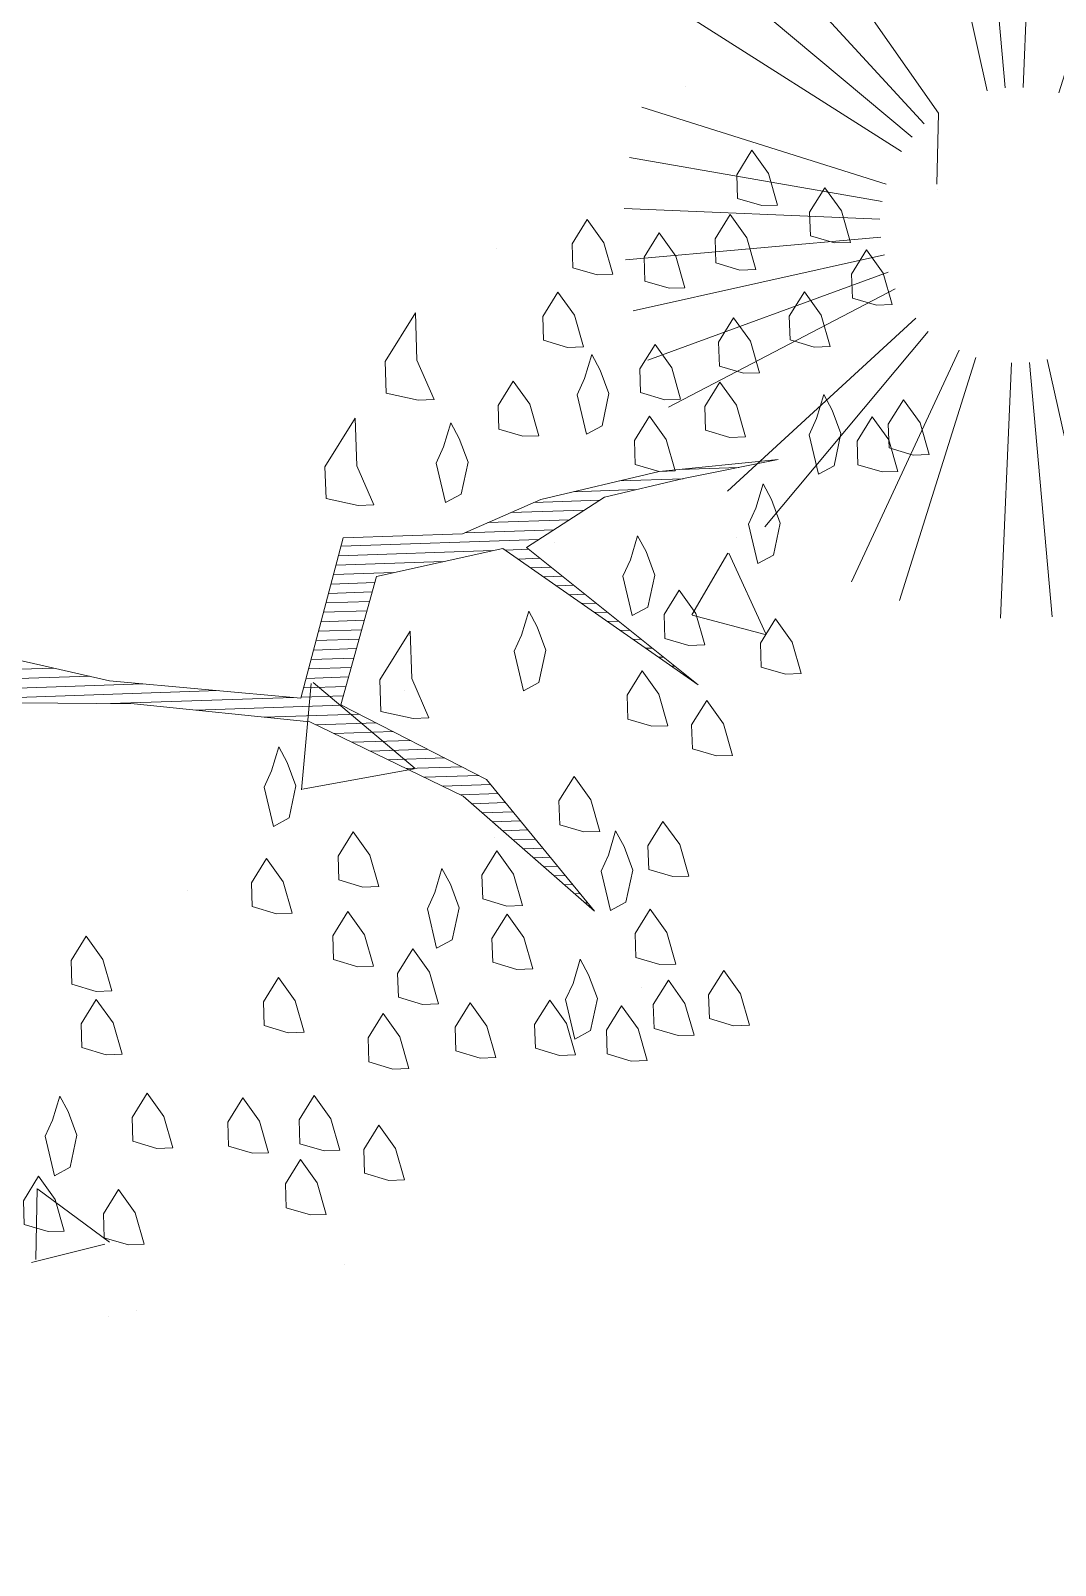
# Model space of a CAD drawing. Header units: millimetres. Extents: x 111 to 1506, y 14 to 566.
# Drawn here: x 242.101 to 242.864, y 89.433 to 90.575 of the extents above; entities that cross this region are included whole.
import ezdxf

# ---------------------------------------------------------------- set-up
doc = ezdxf.new("R2010")
doc.units = ezdxf.units.MM
for name, color, linetype, lineweight in [('ARBOLES', 78, 'Continuous', 5), ('G', 254, 'Continuous', 5), ('PALMERAS114', 114, 'Continuous', 5)]:
    doc.layers.add(name, color=color, linetype=linetype, lineweight=lineweight)
doc.styles.add('ATTR', font='romans.shx', dxfattribs={"width": 0.8, "height": 2.52})

# ---------------------------------------------------------------- blocks, each defined once
blk = doc.blocks.new('*X16')
at = {"color": 0}
for p, q in [((18.9759, 16.24), (19.0395, 16.24)), ((18.9115, 16.23), (18.9795, 16.23)), ((18.8191, 16.21), (18.8896, 16.21)), ((18.8615, 16.22), (18.9295, 16.22)), ((18.7691, 16.19), (18.8563, 16.19)), ((18.7941, 16.2), (18.873, 16.2)), ((18.7441, 16.18), (18.8396, 16.18)), ((18.6084, 16.16), (18.7734, 16.16)), ((18.6114, 16.17), (18.823, 16.17)), ((18.7869, 16.16), (18.812, 16.16)), ((18.6024, 16.14), (18.6667, 16.14)), ((18.6054, 16.15), (18.7201, 16.15)), ((18.8002, 16.15), (18.8237, 16.15)), ((18.8135, 16.14), (18.8354, 16.14)), ((18.5994, 16.13), (18.6461, 16.13)), ((18.8269, 16.13), (18.847, 16.13)), ((18.5934, 16.11), (18.6398, 16.11)), ((18.5964, 16.12), (18.6429, 16.12)), ((18.8402, 16.12), (18.8587, 16.12)), ((18.8535, 16.11), (18.8704, 16.11)), ((18.5904, 16.1), (18.6367, 16.1)), ((18.8669, 16.1), (18.882, 16.1)), ((18.5844, 16.08), (18.6304, 16.08)), ((18.5874, 16.09), (18.6336, 16.09)), ((18.8802, 16.09), (18.8937, 16.09)), ((18.8935, 16.08), (18.9054, 16.08)), ((18.5784, 16.06), (18.6242, 16.06)), ((18.5814, 16.07), (18.6273, 16.07)), ((18.9069, 16.07), (18.917, 16.07)), ((18.9202, 16.06), (18.9287, 16.06)), ((18.1497, 16.05), (18.2999, 16.05)), ((18.5754, 16.05), (18.6211, 16.05)), ((18.9335, 16.05), (18.9404, 16.05)), ((18.1392, 16.03), (18.3946, 16.03)), ((18.1444, 16.04), (18.3379, 16.04)), ((18.5694, 16.03), (18.6148, 16.03)), ((18.5724, 16.04), (18.6179, 16.04)), ((18.9469, 16.04), (18.952, 16.04)), ((18.9602, 16.03), (18.9637, 16.03)), ((18.1339, 16.02), (18.4746, 16.02)), ((18.3591, 16.01), (18.5546, 16.01)), ((18.5634, 16.01), (18.6086, 16.01)), ((18.5664, 16.02), (18.6117, 16.02)), ((18.9735, 16.02), (18.9754, 16.02)), ((18.9869, 16.01), (18.987, 16.01)), ((18.4501, 16), (18.6064, 16)), ((18.5234, 15.99), (18.6244, 15.99)), ((18.5781, 15.98), (18.6424, 15.98)), ((18.5971, 15.97), (18.6604, 15.97)), ((18.6161, 15.96), (18.6784, 15.96)), ((18.6351, 15.95), (18.6964, 15.95)), ((18.6541, 15.94), (18.7144, 15.94)), ((18.6731, 15.93), (18.7324, 15.93)), ((18.6921, 15.92), (18.7504, 15.92)), ((18.7111, 15.91), (18.7628, 15.91)), ((18.7301, 15.9), (18.7704, 15.9)), ((18.7421, 15.89), (18.7781, 15.89)), ((18.7528, 15.88), (18.7857, 15.88)), ((18.7634, 15.87), (18.7934, 15.87)), ((18.7741, 15.86), (18.801, 15.86)), ((18.7848, 15.85), (18.8087, 15.85)), ((18.7954, 15.84), (18.8163, 15.84)), ((18.8061, 15.83), (18.824, 15.83)), ((18.8168, 15.82), (18.8316, 15.82)), ((18.8274, 15.81), (18.8393, 15.81)), ((18.8381, 15.8), (18.8469, 15.8)), ((18.8488, 15.79), (18.8545, 15.79)), ((18.8594, 15.78), (18.8622, 15.78))]:
    blk.add_line(p, q, dxfattribs=at)
blk = doc.blocks.new('E1E')
at = {"layer": 'ARBOLES', "ltscale": 0.2}
for p, q in [((94.8455, 58.9854), (94.8455, 58.9854)), ((94.8241, 58.9714), (94.8241, 58.9714)), ((94.928, 58.9668), (94.8733, 58.9268)), ((94.948, 58.9033), (94.9254, 58.9629)), ((94.9473, 58.9039), (94.8701, 58.9236)), ((94.6676, 58.8635), (94.6676, 58.8635)), ((94.9236, 58.6057), (94.9236, 58.6057)), ((94.5138, 58.5333), (94.5138, 58.5333)), ((94.8624, 58.4826), (94.7765, 58.4282)), ((94.8909, 58.3921), (94.8631, 58.4837)), ((95.013, 58.4632), (95.013, 58.4632)), ((94.6865, 58.4581), (94.6865, 58.4581)), ((94.8895, 58.3905), (94.7758, 58.4277)), ((94.811, 58.3666), (94.811, 58.3666)), ((94.8922, 58.3418), (94.8922, 58.3418)), ((94.4865, 58.2246), (94.4865, 58.2246)), ((94.5977, 58.207), (94.5304, 58.1986)), ((94.5888, 58.1437), (94.598, 58.2068)), ((94.5882, 58.1432), (94.5302, 58.1979)), ((94.7363, 58.1935), (94.7363, 58.1935)), ((94.5867, 58.1273), (94.5867, 58.1273)), ((94.8833, 57.9689), (94.8833, 57.9689)), ((94.5376, 57.7708), (94.5376, 57.7708)), ((94.5622, 57.7074), (94.5397, 57.767)), ((94.7808, 57.7703), (94.7808, 57.7703))]:
    blk.add_line(p, q, dxfattribs=at)
blk.add_lwpolyline([(95.1899, 58.5316), (95.0309, 58.4686), (94.8791, 58.4244), (94.7266, 58.4344), (94.579, 58.4856), (94.7128, 58.4127), (94.8589, 58.3998), (94.8727, 58.2812), (94.7773, 58.2154), (94.5691, 58.2629), (94.7578, 58.2067), (94.7101, 58.1387), (94.6509, 58.0967), (94.5786, 58.049), (94.6733, 58.0989), (94.7622, 58.1619), (94.8156, 58.2168), (94.9132, 58.2603), (94.8943, 58.4077), (95.0591, 58.4577), (95.1971, 58.4802)], dxfattribs=at)
for points in [[(94.9243, 58.9355), (94.9467, 58.9377), (94.9554, 58.9182), (94.951, 58.8928), (94.9294, 58.9066), (94.9113, 58.9297)], [(94.8534, 58.9195), (94.8758, 58.9217), (94.8845, 58.9022), (94.8802, 58.8769), (94.8585, 58.8906), (94.8404, 58.9137)], [(94.9583, 58.8415), (94.959, 58.8574), (94.938, 58.8871), (94.9279, 58.8748), (94.933, 58.8458), (94.9482, 58.8292), (94.9605, 58.8191)], [(94.7125, 58.8334), (94.7349, 58.8356), (94.7436, 58.8161), (94.7393, 58.7908), (94.7176, 58.8045), (94.6995, 58.8276)], [(94.8622, 58.8299), (94.8846, 58.8321), (94.8933, 58.8126), (94.889, 58.7873), (94.8673, 58.801), (94.8492, 58.8241)], [(94.7812, 58.8016), (94.8036, 58.8038), (94.8123, 58.7843), (94.808, 58.759), (94.7863, 58.7727), (94.7682, 58.7959)], [(94.6591, 58.7784), (94.6815, 58.7806), (94.6902, 58.7611), (94.6859, 58.7358), (94.6642, 58.7495), (94.6461, 58.7726)], [(94.7227, 58.7756), (94.7451, 58.7778), (94.7538, 58.7583), (94.7495, 58.7329), (94.7278, 58.7467), (94.7097, 58.7698)], [(94.936, 58.7692), (94.9584, 58.7714), (94.9671, 58.7519), (94.9627, 58.7266), (94.941, 58.7403), (94.9229, 58.7634)], [(94.9656, 58.7201), (94.988, 58.7223), (94.9967, 58.7028), (94.9924, 58.6775), (94.9707, 58.6912), (94.9526, 58.7143)], [(94.6931, 58.6845), (94.7155, 58.6867), (94.7242, 58.6671), (94.7199, 58.6418), (94.6982, 58.6556), (94.6801, 58.6787)], [(94.7922, 58.6896), (94.8146, 58.6918), (94.8233, 58.6723), (94.8189, 58.647), (94.7972, 58.6607), (94.7791, 58.6838)], [(94.6245, 58.6461), (94.6469, 58.6483), (94.6556, 58.6288), (94.6513, 58.6035), (94.6296, 58.6172), (94.6115, 58.6403)], [(94.5594, 58.6172), (94.5818, 58.6193), (94.5905, 58.5998), (94.5862, 58.5745), (94.5645, 58.5882), (94.5464, 58.6114)], [(94.6903, 58.6209), (94.7127, 58.623), (94.7214, 58.6035), (94.7171, 58.5782), (94.6954, 58.5919), (94.6773, 58.6151)], [(94.7568, 58.6115), (94.7792, 58.6137), (94.7879, 58.5942), (94.7836, 58.5689), (94.7619, 58.5826), (94.7438, 58.6057)], [(94.498, 58.5976), (94.5204, 58.5998), (94.5291, 58.5803), (94.5248, 58.555), (94.5031, 58.5687), (94.485, 58.5918)], [(94.5725, 58.5528), (94.5732, 58.5687), (94.5522, 58.5984), (94.5421, 58.5861), (94.5472, 58.5571), (94.5624, 58.5405), (94.5747, 58.5304)], [(94.8421, 58.5949), (94.8645, 58.5971), (94.8732, 58.5776), (94.8689, 58.5523), (94.8472, 58.566), (94.8291, 58.5891)], [(94.4677, 58.5607), (94.4901, 58.5629), (94.4988, 58.5434), (94.4944, 58.5181), (94.4728, 58.5318), (94.4547, 58.5549)], [(94.6238, 58.5601), (94.6462, 58.5623), (94.6549, 58.5428), (94.6506, 58.5175), (94.6289, 58.5312), (94.6108, 58.5543)], [(94.7178, 58.524), (94.7185, 58.5399), (94.6975, 58.5695), (94.6874, 58.5572), (94.6925, 58.5283), (94.7077, 58.5117), (94.72, 58.5016)], [(94.7792, 58.5436), (94.8017, 58.5458), (94.8103, 58.5262), (94.806, 58.5009), (94.7843, 58.5147), (94.7662, 58.5378)], [(94.425, 58.5339), (94.4474, 58.5361), (94.4561, 58.5166), (94.4518, 58.4913), (94.4301, 58.505), (94.412, 58.5281)], [(94.8942, 58.4779), (94.8949, 58.4938), (94.874, 58.5234), (94.8638, 58.5111), (94.8689, 58.4822), (94.8841, 58.4656), (94.8964, 58.4555)], [(94.5067, 58.508), (94.5292, 58.5101), (94.5378, 58.4906), (94.5335, 58.4653), (94.5118, 58.479), (94.4937, 58.5022)], [(94.6535, 58.511), (94.6759, 58.5131), (94.6846, 58.4936), (94.6803, 58.4683), (94.6586, 58.482), (94.6405, 58.5052)], [(94.5863, 58.4343), (94.587, 58.4502), (94.566, 58.4798), (94.5559, 58.4675), (94.561, 58.4386), (94.5762, 58.422), (94.5885, 58.4119)], [(94.5256, 58.4306), (94.548, 58.4328), (94.5567, 58.4133), (94.5524, 58.388), (94.5307, 58.4017), (94.5126, 58.4248)], [(94.6145, 58.4235), (94.6369, 58.4256), (94.6456, 58.4061), (94.6413, 58.3808), (94.6196, 58.3945), (94.6015, 58.4177)], [(94.7945, 58.3867), (94.8235, 58.3918), (94.835, 58.3658), (94.8264, 58.3152), (94.809, 58.3542), (94.7815, 58.3809)], [(94.7324, 58.2811), (94.7332, 58.297), (94.7122, 58.3267), (94.7021, 58.3144), (94.7071, 58.2854), (94.7223, 58.2688), (94.7346, 58.2587)], [(94.53, 58.3157), (94.5524, 58.3179), (94.5611, 58.2984), (94.5568, 58.2731), (94.5351, 58.2868), (94.517, 58.3099)], [(94.5936, 58.3128), (94.616, 58.315), (94.6247, 58.2955), (94.6204, 58.2702), (94.5987, 58.2839), (94.5806, 58.307)], [(94.5901, 58.2333), (94.6125, 58.2355), (94.6212, 58.216), (94.6168, 58.1907), (94.5952, 58.2044), (94.5771, 58.2275)], [(94.9118, 58.2285), (94.9407, 58.2336), (94.9523, 58.2075), (94.9436, 58.1569), (94.9262, 58.196), (94.8988, 58.2227)], [(94.5004, 58.2246), (94.5228, 58.2268), (94.5315, 58.2072), (94.5272, 58.1819), (94.5055, 58.1957), (94.4874, 58.2188)], [(94.6675, 58.182), (94.6682, 58.1979), (94.6472, 58.2276), (94.6371, 58.2153), (94.6422, 58.1864), (94.6573, 58.1697), (94.6696, 58.1596)], [(94.8605, 58.1511), (94.8612, 58.167), (94.8402, 58.1966), (94.8301, 58.1843), (94.8352, 58.1554), (94.8504, 58.1388), (94.8627, 58.1287)], [(94.5808, 58.0967), (94.5815, 58.1126), (94.5605, 58.1422), (94.5504, 58.1299), (94.5555, 58.101), (94.5707, 58.0844), (94.583, 58.0743)], [(94.7983, 58.1156), (94.8208, 58.1178), (94.8294, 58.0983), (94.8251, 58.073), (94.8034, 58.0867), (94.7853, 58.1098)], [(94.8974, 58.1208), (94.9263, 58.1258), (94.9379, 58.0998), (94.9292, 58.0492), (94.9119, 58.0882), (94.8844, 58.115)], [(94.6733, 58.0989), (94.6957, 58.1011), (94.7044, 58.0816), (94.7001, 58.0563), (94.6784, 58.07), (94.6603, 58.0931)], [(94.7666, 58.0469), (94.7673, 58.0628), (94.7463, 58.0925), (94.7362, 58.0802), (94.7413, 58.0512), (94.7565, 58.0346), (94.7688, 58.0245)], [(94.5606, 58.002), (94.5613, 58.0179), (94.5403, 58.0475), (94.5302, 58.0352), (94.5353, 58.0063), (94.5505, 57.9897), (94.5628, 57.9796)], [(94.6263, 58.0468), (94.6488, 58.049), (94.6574, 58.0295), (94.6531, 58.0042), (94.6314, 58.0179), (94.6133, 58.041)], [(94.6929, 58.0375), (94.7153, 58.0397), (94.724, 58.0202), (94.7196, 57.9948), (94.6979, 58.0086), (94.6799, 58.0317)], [(94.4883, 58.0243), (94.5107, 58.0265), (94.5194, 58.007), (94.5151, 57.9817), (94.4934, 57.9954), (94.4753, 58.0185)], [(94.7912, 58.0267), (94.8136, 58.0289), (94.8223, 58.0094), (94.818, 57.9841), (94.7963, 57.9978), (94.7782, 58.0209)], [(94.4681, 57.9997), (94.4905, 58.0019), (94.4992, 57.9824), (94.4948, 57.9571), (94.4732, 57.9708), (94.4551, 57.9939)], [(94.6365, 57.989), (94.6589, 57.9912), (94.6676, 57.9717), (94.6633, 57.9464), (94.6416, 57.9601), (94.6235, 57.9832)], [(94.7912, 57.9566), (94.8136, 57.9588), (94.8223, 57.9393), (94.818, 57.914), (94.7963, 57.9277), (94.7782, 57.9508)], [(94.5867, 57.9434), (94.6091, 57.9456), (94.6178, 57.9261), (94.6134, 57.9008), (94.5917, 57.9145), (94.5737, 57.9376)], [(94.7269, 57.9435), (94.7493, 57.9457), (94.758, 57.9262), (94.7537, 57.9009), (94.732, 57.9146), (94.7139, 57.9377)], [(94.6742, 57.9045), (94.6966, 57.9066), (94.7053, 57.8871), (94.7009, 57.8618), (94.6792, 57.8755), (94.6612, 57.8987)], [(94.5491, 57.8877), (94.5715, 57.8899), (94.5802, 57.8704), (94.5759, 57.8451), (94.5542, 57.8588), (94.5361, 57.8819)], [(94.6048, 57.8502), (94.6272, 57.8524), (94.6359, 57.8329), (94.6316, 57.8076), (94.6099, 57.8213), (94.5918, 57.8444)], [(94.6778, 57.8437), (94.7002, 57.8459), (94.7089, 57.8264), (94.7046, 57.8011), (94.6829, 57.8148), (94.6648, 57.8379)]]:
    blk.add_lwpolyline(points, close=True, dxfattribs=at)
at = {"layer": 'ARBOLES', "ltscale": 0.2, "xscale": 0.8372139817761642, "yscale": 0.8372139817761642, "zscale": 0.8372139817761642, "rotation": 204.0028523145856}
blk.add_blockref('*X16', (103.6395, 76.9735), dxfattribs=at)
blk = doc.blocks.new('EVG7')
for p, q in [((-6.59, 19.1), (-16.71, 56.87)), ((-3.91, 19.67), (-9.01, 58.4)), ((1.55, 19.67), (6.65, 58.4)), ((4.23, 19.1), (14.35, 56.87)), ((-9.21, 18.3), (-24.14, 54.35)), ((6.85, 18.3), (21.78, 54.35)), ((-11.62, 16.99), (-31.18, 50.87)), ((9.26, 16.99), (28.82, 50.87)), ((-13.82, 15.38), (-37.7, 46.51)), ((-16, 13.74), (-43.6, 41.34)), ((-17.84, 11.7), (-48.78, 35.44)), ((15.48, 11.7), (46.42, 35.44)), ((17.04, 9.43), (50.78, 28.91)), ((-20.59, 6.96), (-56.61, 21.87)), ((18.24, 6.96), (54.25, 21.87)), ((-21.61, 4.39), (-59.13, 14.44)), ((19.8, 1.68), (58.31, 6.74)), ((-22.19, -1.09), (-61.18, -1.09)), ((19.83, -1.09), (58.82, -1.09)), ((-22.16, -3.85), (-60.66, -8.92)), ((19.8, -3.85), (58.31, -8.92)), ((19.25, -6.56), (56.78, -16.62)), ((-20.59, -9.13), (-56.61, -24.05)), ((-19.4, -11.61), (-53.14, -31.09)), ((-17.84, -13.87), (-48.78, -37.61)), ((15.48, -13.87), (46.42, -37.61)), ((13.64, -15.91), (41.25, -43.51)), ((-13.82, -17.56), (-37.7, -48.69)), ((11.46, -17.56), (35.35, -48.69)), ((-11.62, -19.17), (-31.18, -53.05)), ((-9.21, -20.47), (-24.14, -56.52)), ((6.85, -20.47), (21.78, -56.52)), ((9.26, -19.17), (28.82, -53.05)), ((-6.59, -21.27), (-16.71, -59.04)), ((-3.91, -21.84), (-9.01, -60.57)), ((-1.18, -22.12), (-1.18, -61.09)), ((4.23, -21.27), (14.35, -59.04))]:
    blk.add_line(p, q)
at = {"style": 'ATTR', "width": 0.8, "flags": 9}
blk.add_attdef('ESTCODE', (0, 0), '', height=0.7, dxfattribs=at)

msp = doc.modelspace()

# ---------------------------------------------------------------- hatches: boundary and pattern name
at = {"layer": 'G', "lineweight": 100, "ltscale": 1000}
h = msp.add_hatch(dxfattribs=at)
h.set_pattern_fill('AR-HBONE', color=256, scale=0.046, angle=-105.01068, style=0)
h.set_pattern_definition([(299.989322, (1759.44181, -290.11183), (0.251336119, -0.067395514), [0.552, -0.184]), (29.989322, (1759.53378, -290.2712), (0.251336119, -0.067395514), [0.552, -0.184])])
edge = h.paths.add_edge_path()
edge.add_line((245.14386, 88.77243), (288.23794, 78.57046))
edge.add_line((288.23794, 78.57046), (200.7159, 95.15598))
edge.add_line((200.7159, 95.15598), (201.10543, 97.11776))
edge.add_line((201.10543, 97.11776), (290.19297, 80.23558))

# ---------------------------------------------------------------- block references
at = {"layer": 'ARBOLES', "color": 0, "xscale": 0.8310831642732954, "yscale": 0.8310831642732954, "zscale": 0.8310831642732954, "rotation": 157.9147716791316}
msp.add_blockref('E1E', (333.63183, 105.40613), dxfattribs=at)
at = {"layer": 'PALMERAS114', "extrusion": (0, 0, -1), "xscale": -0.004880888891868356, "yscale": 0.004880888891718753, "zscale": -0.004880888891868356, "rotation": 294.9205878507973}
for p in [(-242.99173, 90.88852), (-242.83324, 90.43793)]:
    msp.add_blockref('EVG7', p, dxfattribs=at)

doc.saveas('drawing.dxf')
